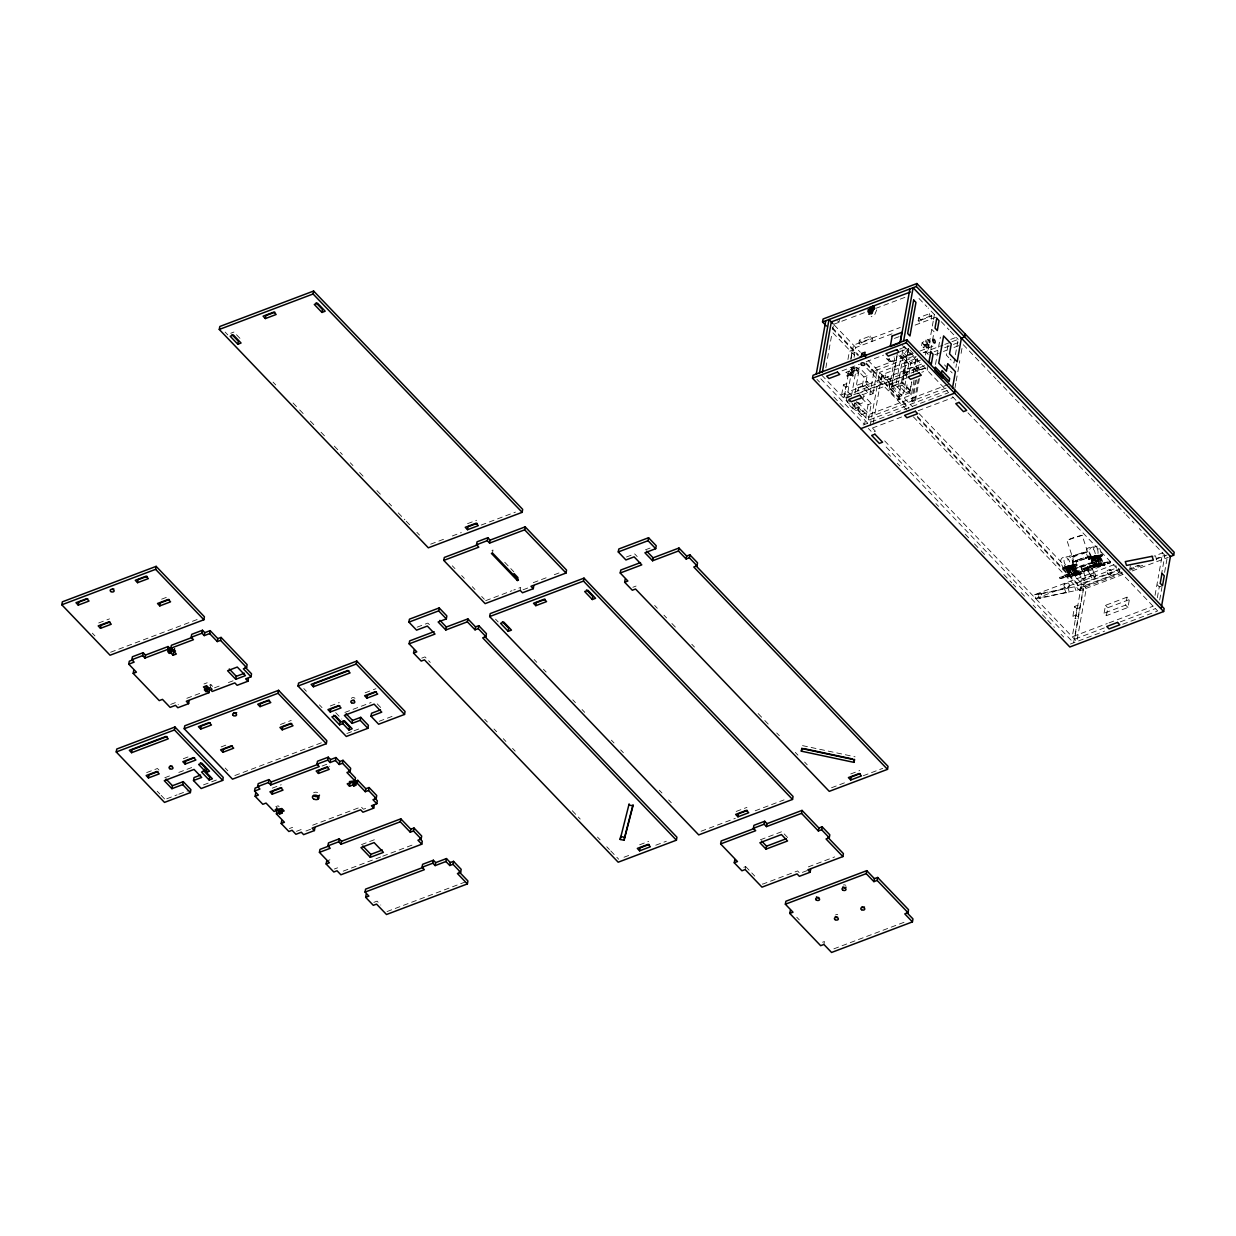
<?xml version="1.0" encoding="UTF-8"?>
<svg xmlns="http://www.w3.org/2000/svg" width="1236" height="1236" viewBox="0 0 1236 1236"><rect width="100%" height="100%" fill="white"/><g stroke="black" fill="none" stroke-linecap="round" stroke-linejoin="round"><path stroke-width="0.75" stroke-dasharray="5 3.75" d="M210.383 687.587L210.908 684.62L209.502 685.146M492.484 553.002L493.01 550.035L491.928 550.437M520.186 590.375L520.711 587.409L513.712 590.051M825.864 367.756L827.193 360.294M827.517 358.425L831.843 334.199M832.724 329.255L833.311 325.964M839.522 319.321L838.997 322.287L836.695 319.877M745.154 869.557L745.679 866.59L742.45 867.811M841.67 394.717L843.431 384.844L846.66 383.623L848.962 386.018L845.733 387.239L843.972 397.111L847.201 395.891L844.914 393.496L841.67 394.717L843.972 397.111M847.942 359.506L849.41 351.287L852.639 350.066M850.832 358.625L851.712 353.681L849.41 351.287M856.795 367.355L859.097 369.765L855.868 370.985L853.566 368.591L856.795 367.355L856.27 370.321L853.041 371.542L852.809 372.824L855.111 375.234L852.732 376.13L852.964 374.848L850.662 372.438L848.514 373.257L844.033 398.425L924.899 367.849M850.878 359.939L853.52 345.122L900.256 327.463M852.732 376.13L850.445 373.72L850.662 372.438M851.202 369.487L851.419 368.204L853.798 367.308L856.1 369.703L851.341 372.7L849.039 370.29L851.202 369.487L855.343 373.952L858.572 372.731L856.27 370.321M846.32 400.835L850.816 375.667L848.514 373.257M851.341 372.7L853.18 362.333M854.061 357.405L855.822 347.532L893.566 333.256M853.566 368.591L853.798 367.308M859.437 340.132L858.912 343.083L861.214 345.493L861.739 342.526L859.437 340.132L870.221 336.053L872.523 338.448L871.998 341.414L869.696 339.019L870.221 336.053M851.403 396.215L856.254 368.977L859.483 367.756L867.147 375.759L865.385 385.617L873.049 393.62L869.82 394.856L862.156 386.853L863.918 376.98L856.254 368.977M854.957 393.172L859.483 367.756M854.632 403.569L854.107 406.536L857.336 405.315L857.877 402.349L854.632 403.569L862.295 411.573L861.77 414.539L864.999 413.318L865.524 410.352L862.295 411.573M858.881 406.907L858.34 409.873L855.111 411.094L855.636 408.127L858.881 406.907L868.831 417.32L949.712 386.729M821.801 375.219L867.78 423.237L871.303 403.492L863.64 395.489L862.295 402.998L859.066 404.218L860.071 398.595M876.71 309.865L874.393 315.535L871.148 316.756M866.652 384.35L867.178 381.383L856.393 385.462L858.696 387.872L858.17 390.823L855.868 388.428L866.652 384.35L868.954 386.76L869.48 383.793L867.178 381.383M861.677 398.054L868.058 404.713L864.551 424.458L820.194 378.123M869.82 394.856L874.037 371.155M873.049 393.62L877.266 369.935M870.082 425.632L879.568 372.345L914.625 359.089L915.15 356.123M873.358 422.527L881.871 374.74L920.511 360.124M881.701 379.158L882.226 376.207L885.47 374.971L893.118 382.975L892.593 385.941M884.93 377.938L885.47 374.971M882.226 376.207L889.889 384.211L889.364 387.162L902.589 382.171L911.936 391.936L898.773 396.91M914.037 380.085L911.411 394.902L898.248 399.877L888.9 390.112L895.173 354.948M911.782 382.032L910.159 391.148L899.159 395.304L891.341 387.146L897.521 352.507L908.491 348.459L902.311 383.114M891.527 387.177L897.707 352.538M902.45 345.477L911.087 354.516L901.384 358.177L903.269 347.61M908.491 348.459L903.3 355.026L898.016 384.643L905.679 392.646L907.657 381.538M898.248 399.877L906.158 355.458L900.828 349.881M857.645 393.79L906.158 375.45L903.871 373.04L904.397 370.089L915.181 366.01L917.467 368.405M911.411 394.902L902.064 385.138L908.321 349.973M906.158 375.45L906.699 372.484L904.397 370.089M908.8 363.847L903.516 393.45L895.868 385.447L901.137 355.844L908.8 363.847L905.37 360.541M918.75 317.698L918.224 320.665L920.526 323.075L921.052 320.109L918.75 317.698L929.534 313.635L931.836 316.03L931.311 318.996L929.008 316.586L929.534 313.635M908.97 374.137L910.947 363.029L916.154 356.462L905.339 360.665L900.117 355.226M909.974 391.101L911.612 381.924M913.234 372.824L916.154 356.462M913.404 372.917L916.324 356.509M925.934 367.973L916.942 371.372L914.655 368.961L915.181 366.01M917.452 358.533L916.911 361.484L914.625 359.089M915.691 370.831L917.668 359.738M918.333 378.911L914.037 403.075L911.735 400.68L915.382 380.24M916.942 371.372L917.699 367.216L918.781 366.814L921.067 369.209M921.623 345.616L922.149 342.65L927.989 339.251L930.291 341.646L924.451 345.06L923.925 348.011L927.154 346.791L924.852 344.396L921.623 345.616L923.925 348.011M919.414 378.51L915.119 402.673L912.817 400.279L916.463 379.823M918.116 370.537L918.781 366.814M925.393 341.43L929.534 345.895L929.302 347.177L926.923 348.073L924.636 345.678L924.852 344.396M929.302 347.177L927 344.782L927.232 343.5L929.395 342.681L927.541 353.048L930.77 351.827M930.167 340.503A2.009 1.004 69.3 0 0 929.997 343.083L927.757 340.533L927.989 339.251M925.409 355.01L925.934 352.044L922.334 353.403M926.923 348.073L927.154 346.791M933.226 321.128L929.92 339.715L927.757 340.533M933.52 319.491L934.401 314.547L914.625 322.024M823.902 944.458L824.427 941.508L821.183 942.728M928.082 365.315L927.201 370.244L921.809 372.283M930.77 350.267L931.681 345.076L929.534 345.895M932.516 340.394L934.061 331.758L931.759 329.363M935.513 364.419L940.364 337.165M948.027 345.168L946.266 355.041L948.831 357.714M957.823 341.182L953.929 363.044L950.098 359.043M955.861 367.494L956.525 363.817M954.887 388.274L955.876 382.758M956.2 380.92L957.514 373.566M957.838 371.727L959.8 360.696M961.114 353.357L962.087 347.841M1072.863 616.285L1074.625 606.413L1077.854 605.192L1080.156 607.602L1076.927 608.823L1075.165 618.695L1078.395 617.459L1076.108 615.064L1072.863 616.285L1075.165 618.695M1123.153 574.354L1079.862 590.731L1080.388 587.764L916.602 416.702M1104.088 613.226L1105.494 605.331L1127.062 597.173L1129.364 599.584L1127.958 607.479L1106.39 615.636L1104.088 613.226L1125.656 605.084L1127.062 597.173M1106.39 615.636L1107.796 607.741L1105.494 605.331M1119.074 572.639L1119.6 569.672L1117.298 567.278L1116.772 570.229L1119.074 572.639L1084.034 585.879L1074.532 639.182L1104.32 627.919M1130.384 565.594L1129.858 568.56L1138.619 565.238M1155.042 595.35L1158.735 574.616M1159.383 571.001L1162.612 552.909L1153.837 556.215M1157.344 597.745L1159.275 586.884L1156.973 584.489L1160.218 583.268M1161.361 575.203L1164.899 555.304L1156.139 558.61M1159.677 599.97L1161.964 587.115M1164.59 572.407L1167.201 557.699L1139.345 528.606M1075.15 561.731L1074.022 561.793L1066.915 540.317L1074.3 537.258L1082.118 535.281L1089.225 556.772L1087.155 557.884M1082.118 535.281L1066.915 540.317M1075.227 570.522L1076.819 575.327L1077.854 575.003L1071.087 557.158L1074.408 555.628M1074.022 561.793L1076.092 560.68M1062.249 576.486L1062.666 577.753L1062.249 576.486L1068.584 574.385L1065.216 575.25L1065.633 576.517L1068.63 575.914L1062.805 577.768M1092.578 562.674L1074.841 568.529L1092.578 562.674L1088.823 551.287L1071.087 557.158M1065.525 588.027C1059.329 582.171 1073.219 581.584 1068.352 587.177C1064.042 588.83 1066.39 587.146 1069.248 586.745M1067.95 583.021L1064.196 584.211M1077.313 573.55L1080.558 572.67L1080.851 573.967L1077.73 574.817L1077.174 573.535L1083.508 571.434L1085.563 578.154L1094.401 574.817L1092.315 568.498L1079.074 572.716L1081.16 579.035L1085.563 578.154M1077.591 574.786L1083.848 572.793L1083.431 571.526M1080.588 580.997C1082.813 577.567 1088.236 582.558 1084.219 584.118C1079.893 586.621 1079.661 579.22 1084.312 579.73M1091.944 578.031C1085.749 572.175 1099.638 571.604 1094.772 577.197C1090.461 578.834 1092.809 577.166 1095.668 576.764M1094.37 573.025L1090.615 574.23M1098.711 557.112L1097.676 557.421L1100.503 566.026L1098.294 557.189L1101.755 565.655L1108.089 563.57L1107.533 562.272L1102.836 563.678L1101.461 564.419L1104.706 563.539L1105.123 564.79L1083.478 572.979M1107.58 562.395L1107.641 563.848L1110.7 562.689L1110.283 561.422L1092.423 564.96L1089.364 566.119L1089.781 567.386L1093.057 566.629L1086.938 568.637L1086.815 567.092L1086.923 568.514M1107.008 571.001C1109.279 567.664 1114.578 572.114 1110.639 574.122C1106.39 576.671 1106.004 569.224 1110.685 569.796M1108.182 574.786L1111.983 573.535M1086.413 567.355L1092.748 565.269L1093.165 566.521M1067.502 566.088C1077.452 564.172 1058.263 572.546 1064.397 567.154M1063.084 569.147L1070.793 566.443M1068.646 567.587C1084.621 562.179 1060.38 572.407 1067.827 566.536M1070.252 565.439L1066.436 566.969M1066.513 568.545L1067.827 567.896M1075.598 564.528C1082.582 564.976 1064.706 570.491 1071.118 565.964M1071.967 565.563C1076.201 551.998 1056.78 554.995 1067.039 567.108M1069.82 567.973L1071.133 567.339M1075.274 564.991C1080.604 560.078 1067.301 550.128 1067.904 560.062M1076.989 564.265L1073.172 565.794M1094.323 556.045C1101.06 556.138 1084.76 562.148 1089.302 557.714M1089.519 557.961L1089.858 557.482M1088.545 559.491L1096.873 556.617M1093.783 567.2L1091.975 558.286L1090.94 558.61L1093.783 567.2L1094.818 566.876L1091.558 557.621L1093.273 556.88M1094.911 556.107L1093.999 556.509M1091.898 557.312L1095.714 555.783M1099.7 555.242C1109.233 553.125 1091.913 561.654 1096.038 556.54M1092.191 557.405C1082.659 544.782 1101.693 542.789 1097.429 555.906M1097.753 555.443L1099.144 555.165L1097.939 555.752M1095.281 558.301L1099.561 556.432L1099.144 555.165M1099.685 548.351L1101.817 554.794L1100.72 555.335M1102.45 554.593L1098.634 556.138M1073.25 556.138L1072.354 556.741L1078.209 555.397M1072.477 565.424L1073.682 564.837L1072.292 565.099M1083.06 571.712L1104.706 563.539M1066.745 566.922L1068.862 565.702M1095.513 556.679L1096.579 556.308M1093.288 558.239L1091.975 558.873L1096.595 557.668M1073.497 555.86L1075.953 555.026M1077.622 560.078L1072.755 562.21L1076.401 561.438M1085.61 558.487L1090.492 556.355L1085.223 557.56M1069.248 570.09L1068.275 567.587L1067.24 567.911L1070.082 576.501L1071.118 576.177L1069.248 570.09L1068.074 570.429M1094.71 560.418C1092.392 560.001 1094.061 555.69 1095.127 561.685L1095.127 561.685M1072.369 569.116L1081.021 567.401L1095.05 562.086L1086.382 563.817L1072.369 569.116L1074.547 575.574C1072.106 577.444 1069.804 562.21 1071.921 569.734L1072.678 569.472C1082.643 595.366 1066.189 547.054 1076.077 575.358L1075.042 575.682M1096.811 560.186L1096.548 557.544L1098.14 559.815L1099.391 566.15L1096.811 560.186L1097.599 559.923M1101.307 559.275L1100.473 556.741L1099.437 557.065L1102.28 565.655L1103.315 565.331C1100.442 549.448 1099.391 568.56 1105.123 564.79M1097.8 561.345L1098.557 561.082L1097.8 561.345L1099.391 566.15M1075.845 568.931L1075.011 566.397L1073.976 566.721L1075.088 570.568L1076.262 570.198M1101.863 560.511L1101.168 560.665M1065.077 566.891L1063.315 567.525C1054.462 555.489 1071.179 552.554 1070.036 566.505M1089.441 557.59L1090.538 557.22M1069.866 566.366L1074.439 564.79M1065.478 568.266L1066.513 567.942L1069.356 576.548L1068.321 576.872L1065.478 568.266L1066.869 570.692M1092.701 558.239L1095.961 566.752L1092.701 558.239L1093.736 557.915M1069.603 570.213L1068.908 567.664L1069.943 567.339L1072.786 575.93L1071.751 576.254L1069.603 570.213L1069.943 567.339M1070.67 567.293L1071.705 566.969L1072.678 569.472M1094.772 557.915L1098.248 566.273L1097.213 566.598L1094.37 557.992L1095.76 560.418M1096.131 557.637L1097.166 557.312L1098.14 559.815M1074.223 569.271L1072.894 569.641L1072.215 567.092L1073.25 566.768M1066.313 570.8L1067.487 570.445M1092.948 560.789L1091.774 561.129M1093.536 560.773L1094.169 560.526M1095.405 557.668L1095.204 560.526M1069.31 567.571L1070.16 570.105L1070.917 569.842M1071.365 569.858L1071.705 566.969M1066.591 572.098L1067.765 571.743M1092.191 562.395L1094.818 566.876M1074.81 569.255L1075.289 569.054M1094.988 561.716L1096.579 566.521L1093.968 562.04M1072.786 575.93C1072.925 574.539 1068.491 570.522 1071.334 571.094M1095.482 561.824L1096.656 561.468M1071.936 571.094L1072.554 570.862M1097.398 561.438L1098.016 561.19M1073.466 570.877L1074.64 570.538M1098.773 561.252L1099.561 560.974L1101.539 565.702L1100.503 566.026M1075.088 570.568L1075.706 570.321M1095.544 566.83L1096.579 566.521M1073.512 575.883L1074.547 575.574M1098.974 566.227L1100.009 565.903M230.699 333.272L233.928 332.051M833.605 324.326L849.781 318.208M851.511 317.544L865.447 312.275M875.66 308.428L905.494 297.134M98.71 622.959L109.494 618.881M161.607 599.182L168.807 596.463M861.739 342.526L872.523 338.448M921.052 320.109L931.836 316.03M915.134 325.099L936.703 316.957L928.143 308.027M851.712 353.681L854.941 352.461M894.447 338.417L899.298 336.578M842.025 370.846L859.437 364.265M866.158 361.715L883.585 355.134M899.592 349.077L904.984 347.038M846.057 372.299L849.302 371.078M110.591 652.253L198.996 618.834M850.445 373.72L852.809 372.824M924.636 345.678L927 344.782M847.309 376.099A2.009 1.004 69.3 0 0 847.247 373.087A2.009 1.004 69.3 0 0 845.517 373.426A2.009 1.004 69.3 0 0 847.309 376.099L850.553 374.879A2.009 1.004 69.3 0 0 850.476 371.866A2.009 1.004 69.3 0 0 848.746 372.206A2.009 1.004 69.3 0 0 850.553 374.879M850.816 375.667L852.964 374.848M906.158 355.458L912.74 352.971M912.832 353.728L871.334 369.425L870.808 372.376L914.099 356.014M920.048 351.009L936.285 344.859M950.716 339.406L956.123 337.366M467.563 523.662L476.555 520.263M923.122 352.6L942.975 345.107M944.783 344.411L950.19 342.372M951.998 341.692L957.406 339.637M863.918 376.98L867.147 375.759M934.169 351.704L937.676 350.375M944.675 347.718L951.689 345.076M953.435 344.411L958.703 342.418M430.653 544.164L445.084 538.711M452.314 535.976L461.322 532.561M481.175 525.068L515.458 512.106M934.71 354.763L941.724 352.106M943.47 351.457L946.977 350.128M953.991 347.471L960.99 344.829M921.592 364.079L847.911 391.951L851.65 395.844M862.156 386.853L865.385 385.617M903.871 373.04L914.655 368.961M924.667 365.686L847.386 394.902L851.218 398.904M846.861 397.868L850.445 396.509M889.889 384.211L893.118 382.975M907.44 377.722L862.496 394.717L860.21 392.306M891.341 387.146L902.342 382.99L910.159 391.148M888.9 390.112L902.064 385.138M868.058 404.713L871.303 403.492M948.445 384.458L869.356 414.354L857.877 402.349M911.735 400.68L912.817 400.279M947.394 390.375L868.305 420.271L851.959 403.199M863.114 424.999L947.904 392.94M872.384 428.042L902.172 416.779M918.209 410.707L953.25 397.467M203.971 683.971L207.2 682.751M170.661 704.412L176.053 702.372L178.355 704.767M186.837 698.294L200.773 693.025M214.461 687.849L221.429 685.223M228.397 682.581L233.635 680.603M485.671 600.665L511.951 590.715M533.257 582.666L547.27 577.366M554.284 574.725L559.537 572.731M417.088 627.177L427.872 623.098L431.704 627.1M523.013 589.804L528.405 587.764M626.451 556.988L634.655 553.898L637.204 556.555M645.439 549.819L650.831 547.78M421.739 658.124L424.983 656.888L430.282 662.434M632.832 587.27L636.077 586.049M146.667 772.577L157.451 768.498L159.753 770.909M183.33 758.719L190.514 755.999M221.136 746.915L228.336 744.196M280.448 724.481L291.232 720.418M330.275 705.972L339.251 702.573M365.13 692.793L375.914 688.715M164.805 777.722L171.804 775.065M178.803 772.423L194.562 766.459M344.875 712.43L371.14 702.511M166.752 798.78L177.103 794.856M178.834 794.207L189.185 790.298M203.492 784.891L217.86 779.452M234.84 775.528L321.437 742.774M346.837 733.504L352.229 731.465M354.021 730.785L359.413 728.746M379.189 721.268L392.986 716.046M322.086 766.042L327.478 764.002L329.78 766.413M272.26 788.151L281.252 784.752M275.782 806.66L278.146 805.764L279.151 806.799M289.394 828.537L292.623 827.317M296.455 831.318L301.847 829.279M312.631 825.2L361.159 806.861L363.461 809.256L368.853 807.216M305.941 831.009L314.933 827.61M1080.975 573.937L1060.055 578.618L1059.638 577.366L1062.697 576.208M1065.216 575.25L1086.846 567.077M1087.634 567.602L1073.62 572.901L1082.288 571.186L1096.301 565.887L1087.634 567.602L1086.382 563.817M1060.055 578.618L1063.114 577.475M1065.741 576.486L1092.84 566.227L1110.7 562.689M361.484 844.605L374.632 839.63M1080.558 572.67L1059.638 577.366M1107.224 562.581L1110.283 561.422M1092.315 568.498L1079.074 572.716M326.69 861.028L329.919 859.808M1122.659 572.917L1075.923 590.576L1035.753 598.533L1034.501 594.748L1115.382 564.172M1037.931 594.655L1041.16 593.434L1042.411 597.22L1039.182 598.44L1037.931 594.655L1068.012 588.104L1069.264 591.889L1039.182 598.44M1081.16 579.035L1094.401 574.817M1035.753 598.533L1116.633 567.957L1115.799 565.439M1120.372 568.869L1081.732 583.485L1072.23 636.787L1107.286 623.531M1034.501 594.748L1074.671 586.791L1119.6 569.796M334.353 869.032L337.582 867.811M1080.388 587.764L1121.886 572.083M1129.101 569.348L1139.916 565.254M1156.154 559.12L1166.985 555.026M1129.843 570.198L1146.019 564.08M1132.176 570.955L1168.267 557.312M343.206 871.133L380.951 856.872M382.743 856.193L413.303 844.636M1159.275 586.884L1162.52 585.663M1107.796 607.741L1129.364 599.584M1109.078 622.851L1153.111 606.196M373.844 902.373L377.073 901.137L380.812 905.046M1120.357 621.847L1155.413 608.606M1070.361 644.033L1104.644 631.071M1122.69 624.242L1156.958 611.279M387.038 911.55L466.111 881.654M639.63 844.791L648.622 841.392M736.177 811.449L746.961 807.371M623.995 857.228L629.294 855.235M655.76 845.223L666.358 841.222M850.723 773.952L859.715 770.553M701.059 831.256L735.327 818.309M755.181 810.801L784.041 799.893M831.565 787.734L845.687 782.388M863.331 775.714L882.736 768.375M760.403 839.769L781.971 831.612L788.089 838.023M808.375 866.869L834.655 856.934M807.077 870.623L799.893 873.342L797.591 870.947L762.535 884.188L759.955 881.484M833.883 948.831L905.772 921.639M1075.289 555.149L1077.761 554.361M1082.133 554.099L1087.556 551.72L1083.555 552.507M1076.958 560.202L1085.826 557.266M1086.29 558.363L1077.421 561.298M1090.26 557.266L1091.326 556.942M1064.799 566.938L1065.865 566.613M1093.304 556.772L1090.677 557.699M1093.69 556.663L1094.756 556.339M1067.842 566.443L1065.216 567.355M1068.228 566.32L1069.294 565.995M1096.734 556.169L1093.211 557.343M1096.996 556.092L1098.062 555.767M1071.272 565.825L1069.619 566.443M1071.535 565.748L1072.601 565.424M1100.04 555.597L1098.371 556.215M1094.107 557.93L1099.561 556.432M1074.578 565.254L1071.056 566.443M1097.413 557.359L1102.867 555.86M1071.952 567.015L1077.406 565.532M1077.406 554.377L1081.994 552.863M1079.074 559.445L1083.663 557.915M1084.173 559.135L1079.584 560.65M1089.364 566.119L1092.624 565.238M1091.203 556.942L1093.165 556.308M1094.632 556.324L1096.595 555.69M1065.741 566.598L1066.745 566.273M1069.171 565.995L1071.133 565.362M1095.59 556.061L1097.491 555.443M1095.127 556.725L1092.469 557.529M1097.413 556.524L1098.418 556.154M1066.699 566.335L1068.599 565.702M1068.646 566.752L1069.665 566.382M1073.42 565.161L1075.335 564.528M1081.701 553.064L1088.823 551.287M1092.964 556.416L1094.061 556.045M1089.781 557.961L1090.878 557.575M1100.797 554.871L1095.328 556.71C1096.239 542.511 1080.032 546.343 1088.762 558.023M1096.517 556.772L1097.614 556.401M1070.932 565.47L1072.029 565.099M1064.32 567.618L1065.417 567.247M1067.749 567.015L1068.846 566.629M1072.153 566.073L1070.314 566.629M1075.536 561.793L1078.008 561.005M1103.408 565.331L1101.755 565.655M1093.705 556.2L1094.802 555.86M1097.135 555.597L1098.232 555.242M1090.137 557.791L1088.128 558.224M1071.674 565.254L1072.771 564.914M1074.98 564.682L1076.077 564.342M1064.675 567.463L1062.666 567.88M1067.008 567.2L1068.105 566.845M1086.83 557.127L1089.225 556.772M1068.507 571.712L1068.97 571.511M1092.948 557.343L1091.558 557.621M1099.437 557.065L1102.28 565.655M1100.473 556.741L1100.272 559.584M1097.676 557.421L1099.051 559.846M1099.546 559.63L1098.51 559.954M1067.487 567.015L1066.096 567.278M1066.513 567.942L1068.321 576.872M1067.24 567.911L1070.082 576.501M1068.275 567.587L1071.118 576.177M1075.011 566.397L1077.854 575.003M1098.248 566.273L1096.116 561.577L1097.213 566.598M1072.215 567.092L1073.59 569.502M1072.137 569.58L1074.146 575.652M1073.868 570.8L1076.077 575.358M1069.356 576.548L1067.224 571.851M1076.819 575.327L1075.644 570.429M1095.699 560.31L1096.178 561.669M1070.237 569.981L1072.153 576.177M1085.563 583.516L1081.763 584.767M1097.182 546.111L1094.045 547.146L1093.366 550.391M802.535 745.632L855.096 756.818M919.012 298.479L926.845 306.652M941.199 321.654L949.016 329.827M950.329 331.186L958.147 339.359M963.261 344.689L996.031 378.927M997.359 380.317L1021.245 405.253M1022.574 406.644L1034.517 419.112M1035.845 420.503L1059.731 445.454M1061.044 446.829L1098.201 485.64M1099.53 487.03L1124.745 513.357M1126.073 514.748L1134.03 523.06M925.61 340.147L927.912 342.557M944.505 364.914L952.168 372.917M922.149 342.65L924.451 345.06M925.934 352.044L928.236 354.454M909.758 349.803L913.589 353.79M904.304 346.327L948.661 392.662M952.492 396.663L956.324 400.665M967.958 412.824L1157.715 611.001M917.699 367.216L920.001 369.626M903.3 355.026L910.947 363.029M898.912 355.597L901.384 358.177M1125.656 605.084L1127.958 607.479M888.777 358.95L891.079 361.36A3.337 1.854 -43.8 0 0 894.061 356.771M888.962 361.005L886.66 358.61A3.337 1.854 -43.8 0 0 889.487 358.61M834.223 324.975L860.318 352.229M868.135 360.402L912.508 406.737M919.136 413.658L1086.32 588.29L1076.834 641.577L883.107 439.243M832.292 327.555L858.387 354.809M866.204 362.982L909.263 407.957M917.236 416.269L1083.091 589.51L1073.59 642.797L883.848 444.62M832.199 328.544L858.278 355.798M866.112 363.971L908.615 408.359M832.971 332.87L856.455 357.389M866.884 368.297L906.76 409.935M913.419 416.887L1079.862 590.731M851.419 368.204L853.721 370.599M1074.625 606.413L1076.927 608.823M843.431 384.844L845.733 387.239M856.502 401.545L859.066 404.218M854.848 402.704L857.336 405.315M861.77 414.539L847.973 400.124L847.448 403.09L855.111 411.094M872.894 428.568L875.443 431.24L872.214 432.461L868.383 428.459M816.95 379.359L819.561 382.079M833.914 397.065L844.342 407.973M887.942 453.504L890.6 456.285M897.259 463.237L899.932 466.018M935.868 503.562L938.541 506.343M965.177 534.153L969.163 538.324M974.493 543.902L979.824 549.464M981.152 550.854L986.467 556.416M1003.787 574.493L1011.774 582.836M1013.103 584.226L1015.776 587.007M1021.09 592.569L1025.092 596.741M1033.08 605.084L1035.737 607.865M1042.396 614.817L1046.398 618.989M1047.726 620.379L1054.385 627.332M1061.044 634.3L1063.702 637.081M654.647 605.455L657.305 608.236M663.933 615.157L666.59 617.923M671.89 623.469L675.876 627.625M691.805 644.265L694.462 647.031M758.147 713.558L763.446 719.105M764.775 720.48L770.09 726.026M776.718 732.963L779.375 735.729M795.304 752.369L797.946 755.134M804.59 762.056L807.247 764.837M504.705 562.241L513.79 571.743M796.741 917.189L799.321 919.878M236.493 334.724L240.325 338.726M745.679 866.59L754.763 876.077M452.299 565.81L454.972 568.591M461.646 575.559L464.319 578.355M472.322 586.714L474.995 589.51M481.669 596.478L484.342 599.259M225.122 332.067L227.795 334.848M273.063 382.125L275.721 384.906M293.04 402.982L298.355 408.544M299.699 409.935L303.685 414.106M310.344 421.074L314.346 425.246M321.005 432.198L324.991 436.37M334.307 446.103L342.31 454.446M350.298 462.789L352.955 465.57M359.614 472.523L364.944 478.085M376.918 490.599L380.92 494.771M388.907 503.114L391.565 505.895M398.224 512.863L404.883 519.815M406.211 521.206L410.213 525.377M416.872 532.33L419.529 535.111M495.528 619.159L498.185 621.94M534.137 659.499L536.81 662.28M543.454 669.232L546.127 672.013M572.762 699.823L575.42 702.604M582.079 709.557L584.736 712.338M611.372 740.163L614.029 742.944M620.688 749.897L623.361 752.678M659.298 790.221L661.971 793.002M668.63 799.955L671.287 802.736M484.697 719.259L487.339 722.025M493.983 728.962L496.64 731.727M503.268 738.664L505.926 741.43M512.554 748.367L515.211 751.133M572.268 810.723L580.225 819.051M597.482 837.066L600.124 839.831M606.768 846.768L609.425 849.534M610.739 850.924L618.711 859.236M377.196 703.856L382.31 709.186M335.682 712.647L341.816 719.043M303.778 688.529L306.389 691.264M319.429 704.891L322.04 707.61M210.908 684.62L212.592 686.382M225.199 768.035L227.81 770.754M92.329 633.172L94.94 635.907M157.204 791.256L159.815 793.975M161.113 795.335L165.021 799.429M1155.552 556.215L1156.803 560.001M1107.193 562.334L1107.611 563.601M1096.765 557.39L1099.607 565.995M1092.423 564.96L1092.84 566.227M1092.269 565.285L1092.686 566.551M1087.927 569.363L1090.013 575.682M1081.021 567.401L1082.288 571.186M1077.653 573.504L1078.07 574.771M1074.671 586.791L1075.923 590.576M1062.728 576.455L1063.145 577.722M1064.768 589.325L1066.019 593.125M835.752 914.594A2.009 1.329 10.1 0 1 837.73 914.671M843.4 885.007A2.009 1.329 10.1 0 1 845.81 885.3M313.666 792.755A3.337 2.209 10.1 0 1 317.59 792.539M351.395 698.464A2.009 1.329 10.1 0 1 354.964 698.278M891.079 361.36A3.337 1.854 -43.8 0 1 889.395 358.533"/><path stroke-width="1.5" d="M61.8 604.79L62.325 601.839L156.138 566.366L204.419 616.779L203.894 619.746L110.066 655.219L61.8 604.79L155.612 569.332L156.138 566.366M78.254 605.115L75.968 602.705L86.752 598.641L89.038 601.036L78.254 605.115L78.78 602.148L87.771 598.749M100.487 628.321L98.185 625.926L108.969 621.847L111.255 624.242L100.487 628.321L101.012 625.354L109.989 621.955M137.567 582.681L135.265 580.287L146.049 576.208L148.351 578.618L137.567 582.681L138.092 579.73L147.084 576.331M189.139 700.704L188.614 703.655L177.829 707.734L175.527 705.339L170.135 707.378L162.472 699.375L159.243 700.596L133.194 673.388L136.423 672.168L128.76 664.165L129.286 661.198L132.885 659.839M128.76 664.165L134.152 662.125L131.866 659.715L132.391 656.764L143.175 652.685L145.462 655.08L144.936 658.046L167.586 649.487L168.111 646.521L145.462 655.08M183.252 781.646L182.712 784.597L171.928 788.676L172.468 785.725L183.252 781.646L190.9 789.649L190.375 792.6L164.496 802.396L116.23 751.967L116.756 749.016L174.987 727L223.252 777.413L222.727 780.38L201.159 788.522L193.496 780.534L194.021 777.568L200.587 775.08M133.194 673.388L133.72 670.422M144.936 658.046L142.65 655.636L143.175 652.685M131.603 752.693L129.316 750.298L165.979 736.44L168.266 738.834L131.603 752.693L132.144 749.742L167.061 736.532M159.784 605.903L157.497 603.492L168.281 599.414L170.568 601.824L159.784 605.903L160.309 602.936L169.301 599.537M219.266 329.456L219.807 326.489L313.62 291.032L522.673 509.371L522.148 512.337L428.32 547.811L219.266 329.456L313.094 293.983L313.62 291.032M169.409 653.365L169.935 650.414L171.325 649.873L170.8 652.84L169.409 653.365L167.71 651.604L169.116 651.078L169.641 648.127L168.111 646.521M170.8 652.84L173.102 655.25L176.331 654.014L174.044 651.619L175.435 651.094L170.815 648.251L171.356 645.3L192.26 637.39M148.444 777.938L146.142 775.544L156.926 771.465L159.228 773.875L148.444 777.938L148.969 774.987L157.945 771.588M173.102 655.25L173.627 652.284L171.325 649.873M174.044 651.619L174.57 648.653M237.837 344.241L230.174 336.238L233.403 335.018L241.066 343.021L237.837 344.241L238.363 341.275L231.982 334.616M222.727 780.38L174.461 729.951L174.987 727M170.815 648.251L193.465 639.692L191.163 637.297L191.704 634.331L202.472 630.252L204.774 632.662L204.249 635.613L209.641 633.574L210.166 630.623L204.774 632.662M184.226 728.746L184.767 725.795L278.579 690.321L326.845 740.735L326.319 743.701L232.507 779.159L184.226 728.746L278.054 693.272L278.579 690.321M204.249 635.613L201.947 633.218L202.472 630.252M185.106 764.08L182.804 761.685L193.588 757.606L195.891 760.001L185.106 764.08L185.632 761.129L194.608 757.73M265.385 318.564L263.083 316.169L273.867 312.09L276.169 314.485L265.385 318.564L265.91 315.597L274.902 312.198M206.026 691.619L206.551 688.668L207.957 688.128L207.432 691.094L206.026 691.619L204.342 689.858L205.748 689.333L206.273 686.366M200.696 729.07L198.393 726.66L209.178 722.581L211.48 724.991L200.696 729.07L201.221 726.104L210.213 722.705M217.83 638.626L221.074 637.405L220.533 640.356L217.304 641.577L217.83 638.626L210.166 630.623M188.614 703.655L186.312 701.26L208.961 692.701L209.487 689.734L207.957 688.128M206.829 769.456L206.304 772.423L212.422 778.819L209.193 780.04L201.53 772.036L204.774 770.816L205.3 767.85L200.386 762.736M209.193 780.04L209.718 777.089L203.337 770.414M222.913 752.276L220.611 749.866L231.395 745.802L233.697 748.197L222.913 752.276L223.438 749.31L232.43 745.911M235.782 679.29L227.579 670.731L237.281 667.054L245.485 675.613L235.782 679.29L236.308 676.324L229.278 668.985M205.748 689.333L203.446 686.938L206.675 685.717L208.977 688.112L210.383 687.587L212.067 689.348L210.661 689.873L212.19 691.465L234.84 682.905L237.142 685.316L247.926 681.237L245.624 678.827L251.016 676.787L243.353 668.8L246.597 667.564L247.123 664.613L221.074 637.405M247.926 681.237L248.451 678.27M251.016 676.787L251.541 673.836L245.161 667.162M321.947 312.445L314.284 304.442L317.513 303.222L325.176 311.209L321.947 312.445L322.472 309.479L316.092 302.805M260.008 706.637L257.706 704.242L268.49 700.163L270.792 702.558L260.008 706.637L260.533 703.686L269.51 700.287M276.771 807.695L276.246 810.662L274.098 811.48L266.049 803.076L262.82 804.296L255.157 796.293L258.386 795.072L254.554 791.071L255.079 788.105L258.679 786.745M255.157 796.293L255.682 793.327M254.554 791.071L259.946 789.031L257.644 786.621L258.169 783.67L268.954 779.592L271.256 781.986L270.73 784.953L319.259 766.598L316.957 764.203L317.482 761.237L328.266 757.174L330.568 759.568L330.043 762.535L335.435 760.495L335.96 757.529L330.568 759.568M270.73 784.953L268.428 782.543L268.954 779.592M282.225 729.843L279.923 727.448L290.707 723.369L293.009 725.779L282.225 729.843L282.75 726.892L291.742 723.493M272.229 794.192L269.942 791.797L280.726 787.718L283.013 790.113L272.229 794.192L272.754 791.225L281.746 787.826M360.742 717.343L360.217 720.31L352.013 723.4L352.538 720.433L360.742 717.343L368.405 725.347L367.864 728.313L346.312 736.455L298.031 686.042L298.556 683.075L356.787 661.059L405.068 711.488L404.543 714.439L378.649 724.234L371.001 716.231L371.526 713.265L380.503 709.866M314.933 827.61L314.407 830.561L303.623 834.64L301.321 832.245L295.929 834.285L292.098 830.283L288.869 831.504L281.205 823.5L284.434 822.28L276.385 813.875L276.926 810.909L279.073 810.105L280.078 811.14L279.537 814.091L281.916 813.195L282.441 810.244L281.453 809.194L280.927 812.16L281.916 813.195M279.537 814.091L278.548 813.056L279.073 810.105M281.205 823.5L281.731 820.534M313.419 686.768L311.117 684.373L347.779 670.499L350.082 672.909L313.419 686.768L313.944 683.802L348.861 670.607M318.455 773.442L316.169 771.048L326.953 766.969L329.239 769.364L318.455 773.442L318.996 770.476L327.973 767.092M330.244 712.013L327.942 709.619L338.726 705.54L341.028 707.934L330.244 712.013L330.769 709.047L339.761 705.648M317.59 799.383L318.131 796.432M330.043 762.535L327.741 760.125L328.266 757.174M339.576 724.837L331.912 716.834L335.157 715.613L341.275 722.009L344.52 720.789L352.183 728.792L348.938 730.012L349.464 727.046L343.345 720.65L342.82 723.616L339.576 724.837L340.101 721.87L333.72 715.196M419.73 838.564L422.295 841.237L421.77 844.203L340.889 874.779L337.057 870.777L333.813 871.998L326.149 863.995L329.394 862.774L319.429 852.361L319.954 849.41L328.946 846.011M404.543 714.439L356.262 664.026L356.787 661.059M339.792 761.53L343.021 760.31L342.496 763.261L339.267 764.497L339.792 761.53L335.96 757.529M319.429 852.361L330.213 848.298L327.911 845.887L328.436 842.937L339.22 838.858L341.522 841.252L340.997 844.219L400.31 821.785L400.835 818.835L341.522 841.252M326.149 863.995L326.69 861.028M349.51 786.235L350.035 783.269L353.264 782.048L352.739 785.014L349.51 786.235L347.208 783.825L350.437 782.604L349.448 781.569L354.964 780.889L346.93 772.5L350.159 771.264L350.684 768.313L343.021 760.31M340.997 844.219L338.695 841.809L339.22 838.858M366.907 698.155L364.605 695.744L375.389 691.681L377.691 694.076L366.907 698.155L367.432 695.188L376.424 691.789M365.841 788.738L369.07 787.517L368.544 790.484L365.315 791.704L365.841 788.738L357.791 780.333L355.644 781.152L355.118 784.118L356.107 785.154L353.743 786.05L354.269 783.083L353.264 782.048M354.964 780.889L355.504 777.938L348.598 770.739M365.315 791.704L357.266 783.3L357.791 780.333M314.407 830.561L312.105 828.166L360.634 809.812L362.936 812.222L373.72 808.143L374.245 805.177M373.72 808.143L371.418 805.748L376.81 803.709L372.978 799.707L376.207 798.487L376.733 795.52L369.07 787.517M376.81 803.709L377.335 800.743L374.786 798.07M484.543 636.262L676.942 837.22L676.416 840.186L618.185 862.203L424.458 659.854L421.213 661.075L413.55 653.071L416.795 651.851L409.131 643.848L435.01 634.068L427.347 626.065L416.563 630.144L408.9 622.141L409.425 619.174L439.197 607.927L446.86 615.93L446.32 618.881L438.131 621.986L445.794 629.989L467.362 621.832L467.888 618.881L446.32 627.023L445.794 629.989M370.306 857.336L360.958 847.572L374.106 842.597L383.454 852.361L370.306 857.336L370.831 854.37L362.812 845.996M409.131 643.848L409.657 640.897L434.099 631.642M459.189 871.859L467.919 880.974L467.378 883.925L386.513 914.501L376.547 904.103L373.318 905.324L365.655 897.321L368.884 896.1L365.053 892.098L365.578 889.132L423.098 867.394M365.655 897.321L366.18 894.37M413.55 653.071L414.075 650.121M533.798 585.725L533.272 588.691L522.488 592.77L520.186 590.375L485.145 603.616L443.77 560.402L444.296 557.451L477.59 544.86M446.32 618.881L438.672 610.878L439.197 607.927M410.8 829.232L414.029 828.012L413.504 830.978L410.275 832.199L410.8 829.232L400.835 818.835M467.548 529.703L465.246 527.308L476.03 523.23L478.332 525.624L467.548 529.703L468.073 526.752L477.065 523.353M421.77 844.203L417.938 840.202L421.167 838.981L421.692 836.015L414.029 828.012M443.77 560.402L478.811 547.162L476.509 544.752L477.05 541.801L487.834 537.722L490.12 540.117L489.595 543.083L524.651 529.827L525.176 526.86L490.12 540.117M365.053 892.098L424.365 869.68L422.063 867.27L422.588 864.319L433.373 860.241L435.675 862.635L435.149 865.602L445.933 861.523L446.459 858.557L435.675 862.635M489.595 543.083L487.293 540.673L487.834 537.722M435.149 865.602L432.847 863.192L433.373 860.241M475.551 626.884L478.78 625.648L478.255 628.614L475.026 629.835L475.551 626.884L467.888 618.881M676.416 840.186L482.689 637.838L485.918 636.617L486.443 633.651L478.78 625.648M489.672 616.563L490.198 613.597L584.01 578.124L793.064 796.478L792.539 799.429L698.726 834.903L489.672 616.563L583.485 581.09L584.01 578.124M450.29 862.558L453.519 861.337L452.994 864.304L449.765 865.524L450.29 862.558L446.459 858.557M467.378 883.925L457.428 873.528L460.657 872.307L461.183 869.341L453.519 861.337M508.228 631.349L500.565 623.346L503.809 622.11L511.472 630.113L508.228 631.349L508.753 628.382L502.372 621.708M517.374 580.534L491.403 553.404L492.484 553.002L518.456 580.132L517.374 580.534L517.915 577.567L514.006 573.504M535.791 605.671L533.489 603.261L544.273 599.182L546.575 601.592L535.791 605.671L536.316 602.705L545.308 599.305M533.272 588.691L530.97 586.297L566.026 573.04L566.551 570.074L525.176 526.86M592.338 599.537L584.674 591.534L587.919 590.314L595.582 598.317L592.338 599.537L592.878 596.586L586.482 589.912M695.636 565.424L888.035 766.382L887.51 769.348L829.263 791.349L635.551 589.016L632.307 590.236L624.644 582.233L627.888 581.013L620.225 573.01L641.793 564.852L634.13 556.849L625.926 559.954L618.263 551.951L618.788 548.985L648.56 537.737L656.223 545.74L655.698 548.707L644.914 552.77L652.577 560.773L678.456 550.993L678.981 548.027L653.102 557.822L652.577 560.773M620.225 573.01L620.75 570.043L640.511 562.581M624.644 582.233L625.169 579.282M655.698 548.707L648.035 540.704L648.56 537.737M629.062 805.022L632.971 805.841L624.087 840.264L620.163 839.445L620.704 836.478L624.613 837.313L633.033 804.698M624.087 840.264L624.613 837.313M686.644 556.03L689.873 554.809L689.348 557.776L686.119 558.996L686.644 556.03L678.981 548.027M639.599 850.832L637.312 848.421L648.097 844.342L650.383 846.753L639.599 850.832L640.14 847.865L649.116 844.466M887.51 769.348L693.782 567L697.011 565.779L697.537 562.813L689.873 554.809M810.677 869.263L810.136 872.23L799.368 876.309L797.065 873.914L762.009 887.154L745.154 869.557L741.924 870.777L734.261 862.774L737.49 861.554L720.634 843.941L721.16 840.974L754.454 828.398M812.515 378.231L813.041 375.265L906.853 339.792L1164.173 608.56L1163.648 611.526L1069.835 646.984L812.515 378.231L906.328 342.758L906.853 339.792M826.451 326.057L822.527 321.963L823.068 319.012L916.88 283.538L1174.2 552.291L1173.675 555.258L1170.059 556.617M816.27 374.044L825.772 320.742M737.938 816.811L735.636 814.416L746.42 810.337L748.722 812.732L737.938 816.811L738.464 813.844L747.456 810.445M819.514 372.824L829.001 319.521L832.909 323.6M734.261 862.774L734.787 859.808M822.388 371.928L831.303 321.916L870.129 307.239L872.415 309.649L872.075 311.611L870.669 312.152L868.367 309.742L869.773 309.216L870.129 307.239M720.634 843.941L755.69 830.685L753.388 828.29L753.914 825.324L764.698 821.26L767 823.655L766.475 826.621L801.515 813.365L802.04 810.399L767 823.655M766.475 826.621L764.172 824.211L764.698 821.26M765.996 849.132L759.877 842.736L781.446 834.578L787.564 840.974L765.996 849.132L766.536 846.181L761.623 841.052M868.367 309.742L867.981 311.92L869.387 311.395L871.689 313.789M865.617 356.818L866.003 354.639L864.597 355.18L865.123 352.214L861.894 353.434L861.368 356.401L859.962 356.926M869.387 311.395L868.862 314.346L872.091 313.125L874.408 307.47L873.002 307.996L873.358 306.018L910.376 292.02M801.345 751.164L802.01 748.599L854.57 759.785L853.906 762.349L801.345 751.164L801.87 748.197M906.575 912.261L912.971 918.92L912.431 921.886L831.565 952.462L823.902 944.458L820.658 945.679L789.789 913.435L793.018 912.214L785.354 904.211L785.88 901.245L866.76 870.669L874.424 878.672L873.898 881.639L877.127 880.403L877.653 877.452L874.424 878.672M789.789 913.435L790.314 910.468M900.38 342.248L909.881 288.946M903.624 341.012L913.11 287.725L1170.43 556.478L1161.268 607.942M818.896 828.012L822.141 826.791L821.616 829.742L818.371 830.963L818.896 828.012L802.04 810.399M1173.675 555.258L916.355 286.489L916.88 283.538M810.136 872.23L807.85 869.835L842.89 856.579L826.034 838.966L829.263 837.745L829.804 834.794L822.141 826.791M850.692 779.993L848.39 777.583L859.174 773.504L861.477 775.914L850.692 779.993L851.218 777.027L860.21 773.628M853.906 762.349L854.431 759.383M842.89 856.579L843.415 853.612L827.857 837.359M941.461 373.504L941.986 370.553L949.65 378.556L949.109 381.507L935.328 367.107L934.802 370.074L942.465 378.077L942.991 375.111M952.539 387.841L955.413 371.696L947.749 363.693L946.405 371.186L938.742 363.199L943.593 335.945L951.257 343.948L949.511 353.82L957.174 361.824L961.392 338.139M873.898 881.639L866.235 873.636L866.76 870.669M955.134 390.205L954.594 393.172L860.781 428.645M965.146 333.952L964.621 336.918L961.005 338.278M912.431 921.886L904.767 913.883L908.012 912.662L908.537 909.696L877.653 877.452M620.163 839.445L629.124 803.863M822.527 321.963L916.355 286.489M131.866 659.715L142.65 655.636M191.163 637.297L201.947 633.218M168.25 648.653L169.641 648.127M476.509 544.752L487.293 540.673M236.308 676.324L244.388 673.265M408.9 622.141L438.672 610.878M618.263 551.951L648.035 540.704M116.23 751.967L174.461 729.951M298.031 686.042L356.262 664.026M206.304 772.423L209.533 771.202L201.87 763.199L198.641 764.42L204.774 770.816M193.496 780.534L201.7 777.429L194.037 769.425L164.264 780.673L171.928 788.676M371.001 716.231L381.769 712.152L374.122 704.149L344.35 715.397L352.013 723.4M257.644 786.621L268.428 782.543M316.957 764.203L327.741 760.125M271.256 781.986L317.992 764.327M280.078 811.14L282.441 810.244M354.269 783.083L356.632 782.187L355.644 781.152M276.385 813.875L278.548 813.056M280.927 812.16L284.156 810.94L281.854 808.545L275.257 809.611L276.246 810.662M355.118 784.118L357.266 783.3M327.911 845.887L338.695 841.809M370.831 854.37L382.341 850.013M422.063 867.27L432.847 863.192M753.388 828.29L764.172 824.211M766.536 846.181L786.297 838.703M785.354 904.211L866.235 873.636M803.755 748.599L852.562 758.981M906.328 342.758L1163.648 611.526M869.773 309.216L872.075 311.611M861.894 353.434L864.196 355.844M689.348 557.776L697.011 565.779M678.456 550.993L686.119 558.996M646.706 551.148L653.102 557.822M877.127 880.403L908.012 912.662M313.094 293.983L522.148 512.337M583.485 581.09L792.539 799.429M821.616 829.742L829.263 837.745M801.515 813.365L818.371 830.963M524.651 529.827L566.026 573.04M478.255 628.614L485.918 636.617M467.362 621.832L475.026 629.835M439.939 620.364L446.32 627.023M360.217 720.31L367.864 728.313M346.157 713.775L352.538 720.433M342.82 723.616L348.938 730.012M452.994 864.304L460.657 872.307M445.933 861.523L449.765 865.524M413.504 830.978L421.167 838.981M278.054 693.272L326.319 743.701M400.31 821.785L410.275 832.199M342.496 763.261L350.159 771.264M368.544 790.484L376.207 798.487M155.612 569.332L203.894 619.746M220.533 640.356L246.597 667.564M335.435 760.495L339.267 764.497M209.641 633.574L217.304 641.577M352.739 785.014L353.743 786.05M167.586 649.487L169.116 651.078M207.432 691.094L208.961 692.701M182.712 784.597L190.375 792.6M166.072 779.051L172.468 785.725M818.819 897.506A2.009 1.329 10.1 0 1 816.517 896.811M837.591 917.112A2.009 1.329 10.1 0 1 835.289 916.417M864.474 907.008A2.009 1.329 10.1 0 1 862.064 906.714M846.073 887.201A2.009 1.329 10.1 0 1 842.937 886.815M319.475 795.119A3.337 2.209 10.1 0 1 316.941 796.664A3.337 2.209 10.1 0 1 313.511 795.443M354.037 700.194A2.009 1.329 10.1 0 1 353.017 700.163M113.836 588.908A2.009 1.329 10.1 0 1 112.352 588.985M172.237 766.135A2.009 1.329 10.1 0 1 170.274 765.717M236.648 712.662A2.009 1.329 10.1 0 1 233.851 712.554M874.424 308.83A2.009 1.329 10.1 0 1 871.504 308.645A2.009 1.329 10.1 0 1 871.596 306.683A2.009 1.329 10.1 0 1 874.501 307.223M873.079 306.157A2.009 1.329 10.1 0 1 872.585 306.003M892.16 336.007L890.275 346.574L899.978 342.897L901.863 332.345L892.16 336.007M913.651 299.993L907.672 333.55L909.974 335.945L915.953 302.387L913.651 299.993M930.77 351.827L929.024 361.684L931.311 364.095L933.072 354.222L930.77 351.827M936.749 318.27L935.003 328.127L937.29 330.537L939.051 320.665L936.749 318.27M1161.979 573.396L1160.218 583.268L1162.52 585.663L1164.266 575.791L1161.979 573.396M837.452 372.067L826.668 376.146L828.97 378.54L839.754 374.462L837.452 372.067M896.764 349.649L885.98 353.712L888.282 356.123L899.066 352.044L896.764 349.649M859.669 395.273L848.885 399.352L851.187 401.746L861.971 397.668L859.669 395.273M918.981 372.855L908.197 376.934L910.499 379.328L921.283 375.25L918.981 372.855M915.382 411.264L904.597 415.342L906.9 417.753L917.684 413.674L915.382 411.264M874.918 434.207L871.674 435.427L879.337 443.43L882.581 442.21L874.918 434.207M959.028 402.395L955.799 403.616L963.447 411.619L966.691 410.398L959.028 402.395M1117.529 622.419L1106.761 626.497L1109.047 628.892L1119.831 624.813L1117.529 622.419M1152.122 556.308L1125.27 561.623L1126.537 565.424L1153.373 560.093L1152.122 556.308M842.751 890.074A2.009 1.329 10.1 0 0 845.98 889.58A2.009 1.329 10.1 0 0 843.338 887.85A2.009 1.329 10.1 0 0 842.751 890.074M816.332 900.055A2.009 1.329 10.1 0 0 819.561 899.576A2.009 1.329 10.1 0 0 816.919 897.846A2.009 1.329 10.1 0 0 816.332 900.055M835.103 919.661A2.009 1.329 10.1 0 0 838.332 919.182A2.009 1.329 10.1 0 0 835.69 917.452A2.009 1.329 10.1 0 0 835.103 919.661M861.523 909.681A2.009 1.329 10.1 0 0 864.752 909.186A2.009 1.329 10.1 0 0 862.11 907.456A2.009 1.329 10.1 0 0 861.523 909.681M313.573 798.889A3.337 2.209 10.1 0 0 318.934 798.085A3.337 2.209 10.1 0 0 314.531 795.196A3.337 2.209 10.1 0 0 313.573 798.889M351.549 702.743A2.009 1.329 10.1 0 0 354.778 702.264A2.009 1.329 10.1 0 0 352.121 700.518A2.009 1.329 10.1 0 0 351.549 702.743M110.885 591.565A2.009 1.329 10.1 0 0 114.114 591.071A2.009 1.329 10.1 0 0 111.472 589.34A2.009 1.329 10.1 0 0 110.885 591.565M169.749 768.684A2.009 1.329 10.1 0 0 172.963 768.189A2.009 1.329 10.1 0 0 170.321 766.459A2.009 1.329 10.1 0 0 169.749 768.684M233.326 715.52A2.009 1.329 10.1 0 0 236.539 715.026A2.009 1.329 10.1 0 0 233.898 713.296A2.009 1.329 10.1 0 0 233.326 715.52M861.6 364.991A2.009 1.329 10.1 0 0 864.829 364.512A2.009 1.329 10.1 0 0 862.172 362.781A2.009 1.329 10.1 0 0 861.6 364.991M932.856 340.394A2.009 1.004 69.3 0 0 934.663 343.067A2.009 1.004 69.3 0 0 934.586 340.054A2.009 1.004 69.3 0 0 932.856 340.394"/></g></svg>
